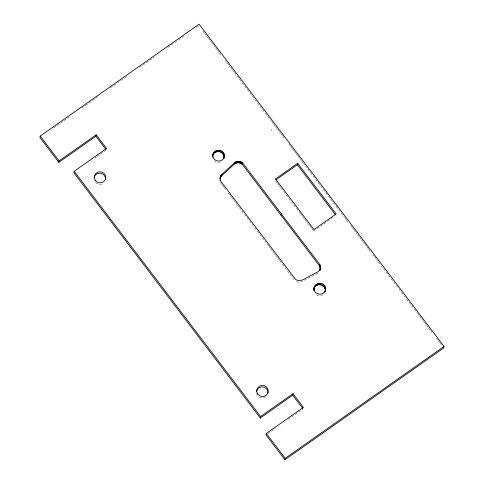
<?xml version="1.0" encoding="UTF-8"?>
<svg xmlns="http://www.w3.org/2000/svg" width="484" height="484" viewBox="0 0 484 484"><rect width="100%" height="100%" fill="white"/><g stroke="black" fill="none" stroke-linecap="round" stroke-linejoin="round"><path stroke-width="0.36" stroke-dasharray="2.42 1.81" d="M271.56 130.765L271.851 129.27M311.871 228.69L313.68 231.074L313.971 229.585M53.549 127.994L69.617 116.68M81.977 107.974L98.046 96.655M110.412 87.949L126.481 76.635M139.459 67.494L154.293 57.045M167.894 47.468L183.962 36.155M196.322 27.449L198.18 26.142M94.664 158.153L96.498 156.858M97.109 156.429L106.274 149.973M313.68 231.074L332.829 217.594M267.894 433.67L275.305 428.455M288.276 419.319L303.099 408.877M317.764 273.309L301.217 281.894L298.132 282.196L295.282 280.956M322.937 294.756C320.444 296.498 316.76 295.912 314.933 293.492M220.426 162.285C218.066 163.138 215.271 162.352 213.722 160.361M220.529 182.867L221.902 184.67M222.362 185.275L223.735 187.078M224.195 187.677L225.568 189.48M228.321 193.092L229.694 194.895M230.154 195.494L231.533 197.297M231.987 197.895L233.367 199.704M233.826 200.303L235.2 202.106M235.66 202.705L237.033 204.508M237.493 205.113L238.866 206.916M239.326 207.515L266.696 243.482M202.911 31.115L204.278 32.918M204.738 33.523L206.105 35.326M206.565 35.925L207.938 37.728M208.392 38.333L209.766 40.136M210.219 40.735L211.593 42.538M212.046 43.143L213.42 44.945M213.88 45.544L215.247 47.347M215.707 47.946L217.074 49.755M217.534 50.354L218.907 52.157M219.361 52.756L220.734 54.565M225.302 60.573L226.675 62.375M227.129 62.98L228.502 64.783M228.956 65.382L230.33 67.185M230.789 67.79L232.157 69.593M232.616 70.192L233.984 71.995M234.444 72.6L271.464 121.29M271.917 121.895L273.291 123.698M273.744 124.297L275.118 126.1M275.577 126.705L276.945 128.508M277.405 129.107L278.772 130.91M279.232 131.515L280.605 133.318M281.059 133.917L282.432 135.72M282.886 136.325L284.259 138.128M288.827 144.135L290.2 145.938M290.654 146.543L292.027 148.346M292.487 148.945L293.855 150.748M294.314 151.353L295.682 153.156M296.141 153.755L297.515 155.558M297.969 156.163L299.342 157.966M299.796 158.564L301.169 160.367M301.623 160.972L302.996 162.775M303.456 163.374L304.823 165.177M305.283 165.782L344.13 216.88M344.584 217.479L345.957 219.282M346.411 219.887L347.784 221.69M350.525 225.296L351.898 227.099M352.352 227.698L353.725 229.501M354.185 230.106L355.552 231.909M356.012 232.508L357.38 234.31M357.839 234.915L359.213 236.718M359.666 237.317L361.04 239.12M361.494 239.725L362.867 241.528M363.321 242.127L364.694 243.93M365.154 244.535L366.521 246.338M366.981 246.937L368.348 248.74M368.808 249.345L370.181 251.148M372.922 254.753L374.289 256.556M374.749 257.155L376.122 258.958M376.576 259.563L377.95 261.366M378.403 261.965L417.25 313.069M417.71 313.668L419.077 315.471M419.537 316.07L420.911 317.879M421.364 318.478L422.738 320.281M423.191 320.88L424.565 322.683M425.019 323.288L426.392 325.091M426.852 325.69L428.219 327.493M428.679 328.098L430.046 329.9M430.506 330.499L431.879 332.302M436.447 338.316L437.82 340.119M438.274 340.718L439.647 342.527M440.101 343.126L441.475 344.929M275.626 181.016L276.981 182.801M277.435 183.4L278.796 185.184M279.25 185.783L280.605 187.568M281.059 188.167L298.731 211.411M299.185 212.004L300.54 213.795M300.994 214.388L302.355 216.179M302.809 216.772L304.17 218.562M304.618 219.155L305.979 220.946M306.433 221.539L307.794 223.33M308.248 223.923L309.603 225.713M310.056 226.306L311.418 228.097M267.15 244.081L268.505 245.866M268.959 246.465L270.314 248.256M270.762 248.849L272.117 250.639M272.571 251.232L273.926 253.023M274.38 253.616L275.735 255.407M276.183 256L277.538 257.791M277.991 258.383L279.347 260.174M279.794 260.767L294.702 280.442M101.864 183.999A5.778 5.572 11 0 1 94.38 180.768M265.619 396.983A5.778 5.572 11 0 1 257.548 395.724M256.816 394.442A5.778 5.572 11 0 1 256.453 393.026"/><path stroke-width="0.73" d="M212.724 157.185C211.399 147.336 227.032 148.467 223.977 157.99L224.292 155.043M313.844 290.811C312.265 280.738 328.146 281.192 325.194 291.156L325.514 288.21M320.487 267.277L319.966 270.278L320.487 267.277L319.736 264.355L242.744 163.078C240.723 160.997 237.214 160.664 234.855 162.364L221.872 174.391C219.96 176.109 219.506 179.153 220.819 181.361L295.573 279.45L298.422 280.69L302.216 280.079L318.055 271.802L319.634 270.151L320.426 268.033M40.239 136.065L39.948 137.571L58.818 162.394L95.874 136.294L96.171 134.788L106.571 148.467L74.179 171.276L73.889 172.782L260.313 418.013L292.705 395.204L292.995 393.698L303.395 407.377L266.333 433.47L266.043 434.977L284.913 459.8L443.761 347.935L444.052 346.429L199.087 24.2L40.239 136.065L59.108 160.888L58.818 162.394M212.748 155.739L212.942 154.741M212.651 156.241L213.347 153.355M213.057 154.862L214.116 152.121M213.819 153.628L214.89 152.635L215.186 151.129M214.89 152.635L216.197 151.952L216.487 150.445M216.197 151.952L217.643 151.613L217.939 150.107M217.643 151.613L219.137 151.655L219.433 150.149M223.995 156.55L222.9 153.87L220.577 152.067L220.867 150.56M221.86 152.823L222.15 151.317M222.9 153.87L223.197 152.369M223.632 155.14L223.923 153.634M223.668 158.873L224.267 156.483M220.287 176.95L219.99 178.451L221.581 175.898L234.565 163.87C236.924 162.17 240.433 162.503 242.454 164.578L319.446 265.861L320.196 268.783M220.256 177.743L220.547 176.237M220.613 177.071L220.904 175.565M220.045 180.956L220.238 179.951M221.055 176.454L221.345 174.948M221.581 175.898L221.872 174.391M234.565 163.87L234.855 162.364M235.224 163.465L235.514 161.958M235.932 163.15L236.222 161.644M236.676 162.927L236.972 161.42M237.45 162.799L237.741 161.293M238.237 162.769L238.527 161.263M239.017 162.842L239.308 161.335M239.786 163.011L240.076 161.505M240.524 163.271L240.814 161.765M241.226 163.628L241.516 162.122M241.867 164.064L242.163 162.557M242.454 164.578L242.744 163.078M281.047 215.144L281.343 213.638M275.789 179.981L297.37 164.784L297.66 163.289L336.205 213.922L313.971 229.585L275.463 178.923L297.66 163.289M260.313 418.013L260.604 416.506L292.995 393.698M314.164 287.865L313.874 289.365L314.576 286.48M314.285 287.986L315.35 285.251M319.446 265.861L319.736 264.355M319.779 266.551L320.075 265.044M315.054 286.758L316.131 285.772L316.421 284.265M320.021 267.277L320.311 265.77M320.16 268.027L320.45 266.521M319.797 270.483L319.991 269.485M316.131 285.772L317.437 285.088L317.728 283.582M284.913 459.8L285.203 458.294L444.052 346.429M317.437 285.088L318.889 284.755L319.18 283.255M318.889 284.755L320.384 284.804L320.674 283.297M325.218 289.716L324.135 287.036L321.818 285.221L322.108 283.715M323.094 285.983L323.391 284.477M324.135 287.036L324.425 285.53M324.861 288.307L325.151 286.8M324.879 292.04L325.484 289.65M223.862 157.869C221.763 162.945 213.408 161.638 212.924 156.181M325.073 291.035C322.955 296.099 314.606 294.762 314.14 289.305M59.108 160.888L96.171 134.788M219.137 151.655L220.577 152.067M320.384 284.804L321.818 285.221M297.37 164.784L335.46 214.823M95.874 136.294L105.821 149.381M292.705 395.204L302.645 408.284M74.179 171.276L260.604 416.506M266.333 433.47L285.203 458.294M94.035 177.894A5.778 5.572 11 0 1 100.587 173.284A5.778 5.572 11 0 1 105.452 179.679M256.472 391.568A5.778 5.572 11 0 1 263.024 386.958A5.778 5.572 11 0 1 267.888 393.353M95.402 180.556A5.778 5.572 11 0 0 105.324 179.576A5.778 5.572 11 0 0 99.371 171.747A5.778 5.572 11 0 0 95.402 180.556M257.839 394.23A5.778 5.572 11 0 0 267.767 393.256A5.778 5.572 11 0 0 261.808 385.421A5.778 5.572 11 0 0 257.839 394.23"/></g></svg>
